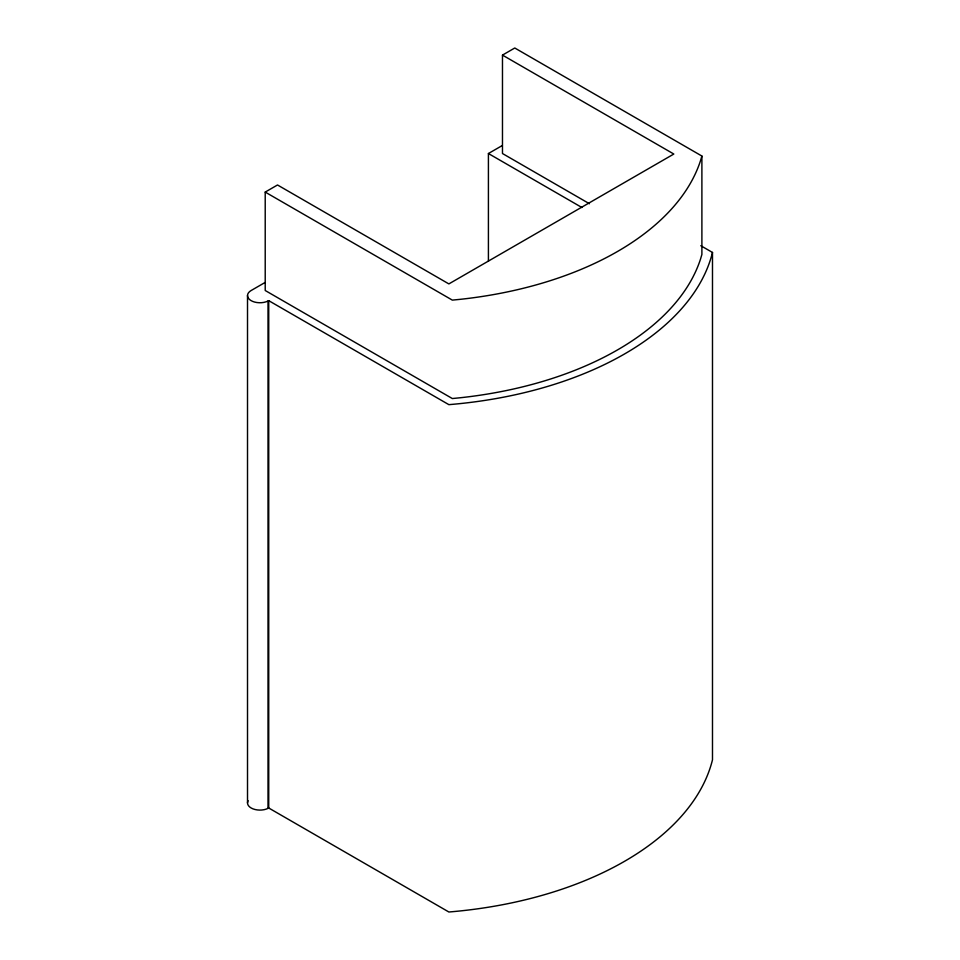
<?xml version="1.0" encoding="UTF-8"?>
<svg xmlns="http://www.w3.org/2000/svg" width="960" height="960" viewBox="0 0 960 960"><rect width="100%" height="100%" fill="white"/><g stroke="black" fill="none" stroke-linecap="round" stroke-linejoin="round"><path stroke-width="1.44" d="M701.892 156.036L700.548 160.572A300.744 173.628 0 0 1 694.728 175.08L692.94 178.656A300.744 173.628 0 0 1 460.188 299.34L452.34 300.12L265.212 192.084L265.212 290.508L452.34 398.544L460.188 397.764A300.744 173.628 0 0 0 692.94 277.08L694.728 273.504A300.744 173.628 0 0 0 700.548 258.996L701.892 254.46L701.892 156.036L514.776 48L502.476 55.104L502.476 153.528L589.44 203.736M265.212 192.084L277.512 184.98L448.872 283.908L673.824 154.032L502.476 55.104M264.96 282.54L251.148 290.508A12.432 7.176 0 0 0 250.812 300.456A12.432 7.176 0 0 0 268.008 301.032L268.728 300.66L448.872 404.652A310.68 179.364 0 0 0 702.456 278.736L704.304 275.04A310.68 179.364 0 0 0 712.488 252.456L700.8 245.712M488.412 261.276L488.412 153.528L502.224 145.56M248.124 800.7A12.432 7.176 0 0 0 253.032 808.884A12.432 7.176 0 0 0 268.008 808.38L268.728 807.996L448.872 912A310.68 179.364 0 0 0 712.488 759.804L712.488 252.456M488.412 153.528L581.88 207.492M268.728 300.66L268.728 807.996M268.008 301.032L268.008 808.38M247.512 295.584L247.512 802.92"/></g></svg>
